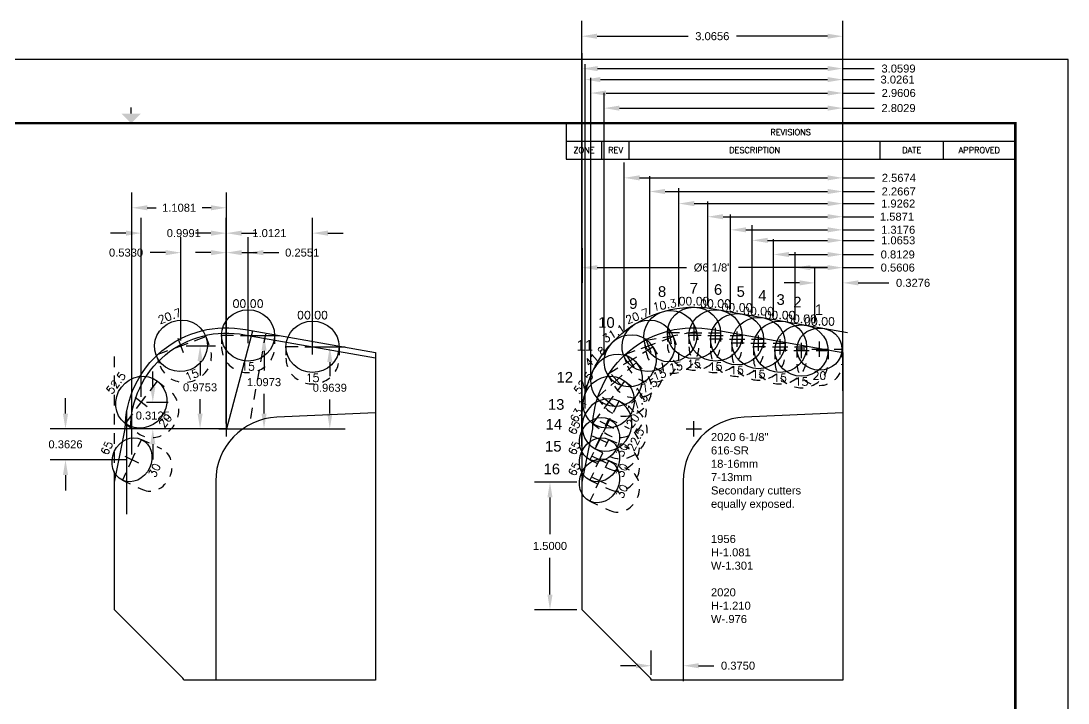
# Model space of a CAD drawing. Header units: inches. Extents: x -19.4 to 2.6, y -13.6 to 3.9.
# Drawn here: x -9.65 to 2.64, y -4.12 to 3.89 of the extents above; entities that cross this region are included whole.
import ezdxf
from ezdxf.enums import TextEntityAlignment as Align

# ---------------------------------------------------------------- set-up
doc = ezdxf.new("R2010")
doc.units = ezdxf.units.IN
doc.header["$MEASUREMENT"] = 0
doc.linetypes.add('CENTER', pattern=[2, 1.25, -0.25, 0.25, -0.25])
doc.linetypes.add('HIDDEN2', pattern=[0.1875, 0.125, -0.0625])
doc.layers.get('Defpoints').update_dxf_attribs({"color": 10})
for name, color, linetype in [('Blade 1', 40, 'Continuous'), ('Blade 3', 210, 'Continuous'), ('Blade 5', 112, 'Continuous'), ('Cline', 5, 'CENTER'), ('Dims', 4, 'Continuous'), ('Text', 3, 'Continuous'), ('Title Block', 7, 'Continuous')]:
    doc.layers.add(name, color=color, linetype=linetype)
doc.styles.add('RomanD', font='romand.shx')
doc.styles.add('RomanS', font='romans')
doc.styles.get("Standard").update_dxf_attribs({"font": 'arial.ttf'})
doc.dimstyles.get("Standard").update_dxf_attribs({"dimtxt": 0.09375, "dimasz": 0.18, "dimexe": 0.18, "dimexo": 0.0625, "dimgap": 0.09, "dimtad": 0, "dimtih": 1, "dimtoh": 1, "dimdec": 4, "dimzin": 0, "dimdsep": 46, "dimtxsty": 'RomanS', "dimcen": 0.09, "dimadec": 3, "dimazin": 0, "dimtfac": 1, "dimtdec": 4, "dimtofl": 0, "dimtmove": 0, "dimatfit": 3, "dimfxl": 1, "dimtolj": 1, "dimtzin": 0, "dimarcsym": 0})

# ---------------------------------------------------------------- blocks, each defined once
blk = doc.blocks.new('COT_Cblock')
at = {"layer": 'Defpoints'}
blk.add_point((21.812, 16.812), dxfattribs=at)
at = {"layer": 'Title Block'}
for p, q in [((16.107, 16.25), (16.107, 15.828)), ((16.107, 16.039), (21.38, 16.039)), ((16.528, 15.828), (16.528, 16.039)), ((16.849, 15.828), (16.849, 16.039)), ((19.794, 15.828), (19.794, 16.039)), ((20.536, 15.828), (20.536, 16.039)), ((16.107, 15.828), (21.38, 15.828))]:
    blk.add_line(p, q, dxfattribs=at)
at = {"layer": 'Title Block', "color": 8}
blk.add_lwpolyline([(0, 0), (22, 0), (22, 17), (0, 17)], close=True, dxfattribs=at)
at = {"layer": 'Title Block', "const_width": 0.015}
blk.add_lwpolyline([(11, 16.438), (11, 16.363)], dxfattribs=at)
at = {"layer": 'Title Block', "const_width": 0.03}
blk.add_lwpolyline([(21.38, 16.25), (0.62, 16.25), (0.62, 0.75), (21.38, 0.75)], close=True, dxfattribs=at)
at = {"layer": 'Title Block'}
blk.add_solid([(10.887, 16.363), (11.113, 16.363), (11, 16.25)], dxfattribs=at)
at = {"layer": 'Text', "width": 0.9, "flags": 8}
for tag, height, style, p in [('DRAWN', 0.11, 'RomanS', (16.95, 1.953)), ('TITL1', 0.125, 'RomanD', (19.587, 1.684)), ('TITL2', 0.094, 'RomanD', (19.587, 1.514)), ('TITL3', 0.094, 'RomanD', (19.587, 1.374))]:
    blk.add_attdef(tag, text='', height=height, dxfattribs=dict(at, style=style)).set_placement(p, align=Align.MIDDLE_CENTER)
at = {"layer": 'Text', "style": 'RomanS', "width": 0.9, "flags": 8}
for tag, p in [('DDATE', (16.575, 1.641)), ('CHECK', (16.575, 1.375)), ('MATRL', (16.575, 1.117)), ('PDATE', (16.575, 0.852)), ('SCALE', (18.146, 0.855)), ('SHEET', (20.255, 0.855))]:
    blk.add_attdef(tag, text='', height=0.094, dxfattribs=at).set_placement(p, align=Align.MIDDLE_LEFT)
for tag, p in [('FSCM#', (18.587, 1.121)), ('DWG#', (20.06, 1.121)), ('REV#', (21.22, 1.121))]:
    blk.add_attdef(tag, text='', height=0.094, dxfattribs=at).set_placement(p, align=Align.TOP_CENTER)
at = {"layer": 'Title Block', "style": 'RomanS'}
for s, height, p in [('REVISIONS', 0.0703, (18.743, 16.145)), ('ZONE', 0.0703, (16.317, 15.934)), ('REV', 0.0703, (16.689, 15.934)), ('DESCRIPTION', 0.07031, (18.321, 15.934)), ('DATE', 0.0703, (20.165, 15.934)), ('APPROVED', 0.0703, (20.958, 15.934))]:
    blk.add_text(s, height=height, dxfattribs=at).set_placement(p, align=Align.MIDDLE_CENTER)
at = {"layer": 'Title Block', "color": 1, "style": 'RomanS', "flags": 8}
for tag, p in [('FNAME', (0.37, 3.75)), ('REVDATE', (0.37, 2.25)), ('USER', (0.37, 0.75))]:
    blk.add_attdef(tag, text='', height=0.047, rotation=90, dxfattribs=at).set_placement(p, align=Align.BOTTOM_LEFT)
blk = doc.blocks.new('Cmark')
at = {"layer": 'Cline'}
for p, q in [((-0.09, 0), (0.09, 0)), ((0, -0.09), (0, 0.09))]:
    blk.add_line(p, q, dxfattribs=at)
blk = doc.blocks.new('1313@20')
for p, q in [((-0.17, 0), (-0.265, 0)), ((0.171, 0), (0.264, 0))]:
    blk.add_line(p, q)
at = {"color": 8, "linetype": 'HIDDEN2', "ltscale": 0.5}
blk.add_line((-0.265, 0), (-0.265, -0.178), dxfattribs=at)
at = {"color": 8, "linetype": 'HIDDEN2', "ltscale": 0.5, "flags": 128}
blk.add_lwpolyline([(0.264, 0), (0.264, -0.178)], dxfattribs=at)
blk.add_ellipse((0, 0), major_axis=(0.264, 0), ratio=0.939693)
at = {"color": 8, "linetype": 'HIDDEN2', "ltscale": 0.5}
blk.add_ellipse((0, -0.178), major_axis=(0.264, 0), ratio=0.939693, start_param=3.141593, end_param=6.283185, dxfattribs=at)
blk.add_blockref('Cmark', (0, 0))
at = {"style": 'RomanS'}
blk.add_text('20', height=0.094, dxfattribs=at).set_placement((0, -0.311), align=Align.MIDDLE_CENTER)
blk.add_attdef('ANG', text='', height=0.094, dxfattribs=at).set_placement((0, 0.251), align=Align.BOTTOM_CENTER)
blk = doc.blocks.new('1613@15')
for p, q in [((-0.17, 0), (-0.312, 0)), ((0.171, 0), (0.312, 0))]:
    blk.add_line(p, q)
at = {"color": 8, "linetype": 'HIDDEN2', "ltscale": 0.5}
blk.add_line((-0.312, 0), (-0.312, -0.135), dxfattribs=at)
at = {"color": 8, "linetype": 'HIDDEN2', "ltscale": 0.5, "flags": 128}
blk.add_lwpolyline([(0.312, 0), (0.312, -0.135)], dxfattribs=at)
blk.add_ellipse((0, 0), major_axis=(-0.312, 0), ratio=0.965926, start_param=-3.141592653589793, end_param=3.141592653589793)
at = {"color": 8, "linetype": 'HIDDEN2', "ltscale": 0.5}
blk.add_ellipse((0, -0.135), major_axis=(-0.312, 0), ratio=0.965926, start_param=0, end_param=3.141593, dxfattribs=at)
blk.add_blockref('Cmark', (0, 0))
at = {"style": 'RomanS'}
blk.add_text('15', height=0.094, dxfattribs=at).set_placement((0, -0.364), align=Align.MIDDLE_CENTER)
blk.add_attdef('ANG', text='', height=0.094, dxfattribs=at).set_placement((0, 0.298), align=Align.BOTTOM_CENTER)
blk = doc.blocks.new('1613@17.5')
for p, q in [((-0.17, 0), (-0.312, 0)), ((0.171, 0), (0.312, 0))]:
    blk.add_line(p, q)
at = {"color": 8, "linetype": 'HIDDEN2', "ltscale": 0.5}
blk.add_line((-0.312, 0), (-0.312, -0.159), dxfattribs=at)
at = {"color": 8, "linetype": 'HIDDEN2', "ltscale": 0.5, "flags": 128}
blk.add_lwpolyline([(0.312, 0), (0.312, -0.159)], dxfattribs=at)
at = {"extrusion": (0, 0, -1)}
blk.add_ellipse((0, 0), major_axis=(-0.312, 0), ratio=0.953717, start_param=-3.141592653589793, end_param=3.141592653589793, dxfattribs=at)
at = {"color": 8, "linetype": 'HIDDEN2', "ltscale": 0.5}
blk.add_ellipse((0, -0.159), major_axis=(0.312, 0), ratio=0.953717, start_param=3.141593, end_param=6.283185, dxfattribs=at)
blk.add_blockref('Cmark', (0, 0))
at = {"style": 'RomanS'}
blk.add_text('17.5', height=0.094, dxfattribs=at).set_placement((0, -0.364), align=Align.MIDDLE_CENTER)
blk.add_attdef('ANG', text='', height=0.094, dxfattribs=at).set_placement((0, 0.298), align=Align.BOTTOM_CENTER)
blk = doc.blocks.new('1613@22.5')
for p, q in [((-0.17, 0), (-0.312, 0)), ((0.171, 0), (0.312, 0))]:
    blk.add_line(p, q)
at = {"color": 8, "linetype": 'HIDDEN2', "ltscale": 0.5}
blk.add_line((-0.312, 0), (-0.312, -0.178), dxfattribs=at)
at = {"color": 8, "linetype": 'HIDDEN2', "ltscale": 0.5, "flags": 128}
blk.add_lwpolyline([(0.312, 0), (0.312, -0.178)], dxfattribs=at)
at = {"extrusion": (0, 0, -1)}
blk.add_ellipse((0, 0), major_axis=(-0.312, 0), ratio=0.92388, start_param=-3.141592653589793, end_param=3.141592653589793, dxfattribs=at)
at = {"color": 8, "linetype": 'HIDDEN2', "ltscale": 0.5}
blk.add_ellipse((0, -0.199), major_axis=(0.312, 0), ratio=0.92388, start_param=3.141593, end_param=6.283185, dxfattribs=at)
blk.add_blockref('Cmark', (0, 0))
at = {"style": 'RomanS'}
blk.add_text('22.5', height=0.094, dxfattribs=at).set_placement((0, -0.377), align=Align.MIDDLE_CENTER)
blk.add_attdef('ANG', text='', height=0.094, dxfattribs=at).set_placement((0, 0.298), align=Align.BOTTOM_CENTER)
blk = doc.blocks.new('1313@30')
for p, q in [((-0.17, 0), (-0.265, 0)), ((0.171, 0), (0.264, 0))]:
    blk.add_line(p, q)
at = {"color": 8, "linetype": 'HIDDEN2', "ltscale": 0.5}
blk.add_line((-0.265, 0), (-0.265, -0.26), dxfattribs=at)
at = {"color": 8, "linetype": 'HIDDEN2', "ltscale": 0.5, "flags": 128}
blk.add_lwpolyline([(0.264, 0), (0.264, -0.26)], dxfattribs=at)
blk.add_ellipse((0, 0), major_axis=(0.264, 0), ratio=0.866025)
at = {"color": 8, "linetype": 'HIDDEN2', "ltscale": 0.5}
blk.add_ellipse((0, -0.26), major_axis=(0.264, 0), ratio=0.866025, start_param=3.141593, end_param=6.283185, dxfattribs=at)
blk.add_blockref('Cmark', (0, 0))
at = {"style": 'RomanS'}
blk.add_text('30', height=0.094, dxfattribs=at).set_placement((0, -0.292), align=Align.MIDDLE_CENTER)
blk.add_attdef('ANG', text='', height=0.094, dxfattribs=at).set_placement((0, 0.251), align=Align.BOTTOM_CENTER)
blk = doc.blocks.new('1613@20')
for p, q in [((-0.17, 0), (-0.312, 0)), ((0.171, 0), (0.312, 0))]:
    blk.add_line(p, q)
at = {"color": 8, "linetype": 'HIDDEN2', "ltscale": 0.5}
blk.add_line((-0.312, 0), (-0.312, -0.178), dxfattribs=at)
at = {"color": 8, "linetype": 'HIDDEN2', "ltscale": 0.5, "flags": 128}
blk.add_lwpolyline([(0.312, 0), (0.312, -0.178)], dxfattribs=at)
blk.add_ellipse((0, 0), major_axis=(-0.312, 0), ratio=0.939693, start_param=-3.141592653589793, end_param=3.141592653589793)
at = {"color": 8, "linetype": 'HIDDEN2', "ltscale": 0.5}
blk.add_ellipse((0, -0.178), major_axis=(-0.312, 0), ratio=0.939693, start_param=0, end_param=3.141593, dxfattribs=at)
blk.add_blockref('Cmark', (0, 0))
at = {"style": 'RomanS'}
blk.add_text('20', height=0.094, dxfattribs=at).set_placement((0, -0.356), align=Align.MIDDLE_CENTER)
blk.add_attdef('ANG', text='', height=0.094, dxfattribs=at).set_placement((0, 0.298), align=Align.BOTTOM_CENTER)
blk = doc.blocks.new('*D58')
at = {"layer": 'Defpoints', "color": 0, "transparency": 16777216}
for p in [(-6.227, 1.401), (-6.227, 0.067), (-7.239, -0.897)]:
    blk.add_point(p, dxfattribs=at)
at = {"layer": 'Dims', "color": 0, "lineweight": -2, "transparency": 16777216}
for p, q in [((-7.239, -0.835), (-7.239, 1.581)), ((-6.227, 0.129), (-6.227, 1.581)), ((-7.419, 1.401), (-7.599, 1.401)), ((-6.047, 1.401), (-5.867, 1.401))]:
    blk.add_line(p, q, dxfattribs=at)
at = {"layer": 'Dims', "color": 0, "transparency": 16777216}
for points in [[(-7.419, 1.431), (-7.419, 1.371), (-7.239, 1.401)], [(-6.047, 1.431), (-6.047, 1.371), (-6.227, 1.401)]]:
    blk.add_solid(points, dxfattribs=at)
at = {"layer": 'Dims', "color": 0, "transparency": 16777216, "insert": (-6.733, 1.401), "char_height": 0.0938, "attachment_point": 5}
blk.add_mtext('\\A1;1.0121', dxfattribs=at)
blk = doc.blocks.new('*D59')
at = {"layer": 'Defpoints', "color": 0, "transparency": 16777216}
for p in [(-6.227, 0.067), (-6.024, 0.067), (-7.239, -0.897)]:
    blk.add_point(p, dxfattribs=at)
at = {"layer": 'Dims', "color": 0, "lineweight": -2, "transparency": 16777216}
for p, q in [((-6.164, 0.067), (-5.844, 0.067)), ((-6.024, -0.113), (-6.024, -0.277)), ((-6.024, -0.717), (-6.024, -0.553)), ((-7.176, -0.897), (-5.844, -0.897))]:
    blk.add_line(p, q, dxfattribs=at)
at = {"layer": 'Dims', "color": 0, "transparency": 16777216}
for points in [[(-6.054, -0.113), (-5.994, -0.113), (-6.024, 0.067)], [(-6.054, -0.717), (-5.994, -0.717), (-6.024, -0.897)]]:
    blk.add_solid(points, dxfattribs=at)
at = {"layer": 'Dims', "color": 0, "transparency": 16777216, "insert": (-6.024, -0.415), "char_height": 0.0938, "attachment_point": 5}
blk.add_mtext('\\A1;0.9639', dxfattribs=at)
blk = doc.blocks.new('*D60')
at = {"layer": 'Defpoints', "color": 0, "transparency": 16777216}
for p in [(-6.984, 1.172), (-6.984, 0.2), (-7.239, -0.897)]:
    blk.add_point(p, dxfattribs=at)
at = {"layer": 'Dims', "color": 0, "lineweight": -2, "transparency": 16777216}
for p, q in [((-7.239, -0.835), (-7.239, 1.352)), ((-6.984, 0.263), (-6.984, 1.352)), ((-7.419, 1.172), (-7.599, 1.172)), ((-6.804, 1.172), (-6.624, 1.172))]:
    blk.add_line(p, q, dxfattribs=at)
at = {"layer": 'Dims', "color": 0, "transparency": 16777216}
for points in [[(-7.419, 1.202), (-7.419, 1.142), (-7.239, 1.172)], [(-6.804, 1.202), (-6.804, 1.142), (-6.984, 1.172)]]:
    blk.add_solid(points, dxfattribs=at)
at = {"layer": 'Dims', "color": 0, "transparency": 16777216, "insert": (-6.348, 1.172), "char_height": 0.0938, "attachment_point": 5}
blk.add_mtext('\\A1;0.2551', dxfattribs=at)
blk = doc.blocks.new('*D16')
at = {"layer": 'Defpoints', "color": 0, "transparency": 16777216}
for p in [(-6.984, 0.2), (-6.796, 0.2), (-7.239, -0.897)]:
    blk.add_point(p, dxfattribs=at)
at = {"layer": 'Dims', "color": 0, "lineweight": -2, "transparency": 16777216}
for p, q in [((-6.921, 0.2), (-6.616, 0.2)), ((-6.796, 0.02), (-6.796, -0.211)), ((-6.796, -0.717), (-6.796, -0.486)), ((-7.176, -0.897), (-6.616, -0.897))]:
    blk.add_line(p, q, dxfattribs=at)
at = {"layer": 'Dims', "color": 0, "transparency": 16777216}
for points in [[(-6.826, 0.02), (-6.766, 0.02), (-6.796, 0.2)], [(-6.826, -0.717), (-6.766, -0.717), (-6.796, -0.897)]]:
    blk.add_solid(points, dxfattribs=at)
at = {"layer": 'Dims', "color": 0, "transparency": 16777216, "insert": (-6.796, -0.349), "char_height": 0.0938, "attachment_point": 5}
blk.add_mtext('\\A1;1.0973', dxfattribs=at)
blk = doc.blocks.new('*D61')
at = {"layer": 'Defpoints', "color": 0, "transparency": 16777216}
for p in [(-7.771, 1.172), (-7.771, 0.078), (-7.238, -0.897)]:
    blk.add_point(p, dxfattribs=at)
at = {"layer": 'Dims', "color": 0, "lineweight": -2, "transparency": 16777216}
for p, q in [((-7.771, 0.141), (-7.771, 1.352)), ((-7.238, -0.835), (-7.238, 1.352)), ((-7.951, 1.172), (-8.131, 1.172)), ((-7.058, 1.172), (-6.878, 1.172))]:
    blk.add_line(p, q, dxfattribs=at)
at = {"layer": 'Dims', "color": 0, "transparency": 16777216}
for points in [[(-7.951, 1.202), (-7.951, 1.142), (-7.771, 1.172)], [(-7.058, 1.202), (-7.058, 1.142), (-7.238, 1.172)]]:
    blk.add_solid(points, dxfattribs=at)
at = {"layer": 'Dims', "color": 0, "transparency": 16777216, "insert": (-8.416, 1.172), "char_height": 0.0938, "attachment_point": 5}
blk.add_mtext('\\A1;0.5330', dxfattribs=at)
blk = doc.blocks.new('*D62')
at = {"layer": 'Defpoints', "color": 0, "transparency": 16777216}
for p in [(-7.771, 0.078), (-7.547, 0.078), (-7.238, -0.897)]:
    blk.add_point(p, dxfattribs=at)
at = {"layer": 'Dims', "color": 0, "lineweight": -2, "transparency": 16777216}
for p, q in [((-7.709, 0.078), (-7.367, 0.078)), ((-7.547, -0.102), (-7.547, -0.272)), ((-7.547, -0.717), (-7.547, -0.548)), ((-7.301, -0.897), (-7.727, -0.897))]:
    blk.add_line(p, q, dxfattribs=at)
at = {"layer": 'Dims', "color": 0, "transparency": 16777216}
for points in [[(-7.577, -0.102), (-7.517, -0.102), (-7.547, 0.078)], [(-7.577, -0.717), (-7.517, -0.717), (-7.547, -0.897)]]:
    blk.add_solid(points, dxfattribs=at)
at = {"layer": 'Dims', "color": 0, "transparency": 16777216, "insert": (-7.547, -0.41), "char_height": 0.0938, "attachment_point": 5}
blk.add_mtext('\\A1;0.9753', dxfattribs=at)
blk = doc.blocks.new('*D17')
at = {"layer": 'Defpoints', "color": 0, "transparency": 16777216}
for p in [(-8.238, 1.401), (-8.238, -0.585), (-7.239, -0.897)]:
    blk.add_point(p, dxfattribs=at)
at = {"layer": 'Dims', "color": 0, "lineweight": -2, "transparency": 16777216}
for p, q in [((-8.238, -0.522), (-8.238, 1.581)), ((-7.239, -0.835), (-7.239, 1.581)), ((-8.418, 1.401), (-8.598, 1.401)), ((-7.059, 1.401), (-6.879, 1.401))]:
    blk.add_line(p, q, dxfattribs=at)
at = {"layer": 'Dims', "color": 0, "transparency": 16777216}
for points in [[(-8.418, 1.431), (-8.418, 1.371), (-8.238, 1.401)], [(-7.059, 1.431), (-7.059, 1.371), (-7.239, 1.401)]]:
    blk.add_solid(points, dxfattribs=at)
at = {"layer": 'Dims', "color": 0, "transparency": 16777216, "insert": (-7.738, 1.401), "char_height": 0.0938, "attachment_point": 5}
blk.add_mtext('\\A1;0.9991', dxfattribs=at)
blk = doc.blocks.new('*D63')
at = {"layer": 'Defpoints', "color": 0, "transparency": 16777216}
for p in [(-8.238, -0.585), (-8.102, -0.585), (-7.238, -0.897)]:
    blk.add_point(p, dxfattribs=at)
at = {"layer": 'Dims', "color": 0, "lineweight": -2, "transparency": 16777216}
for p, q in [((-8.102, -0.405), (-8.102, -0.225)), ((-8.175, -0.585), (-7.922, -0.585)), ((-7.301, -0.897), (-8.282, -0.897)), ((-8.102, -1.077), (-8.102, -1.257))]:
    blk.add_line(p, q, dxfattribs=at)
at = {"layer": 'Dims', "color": 0, "transparency": 16777216}
for points in [[(-8.132, -0.405), (-8.072, -0.405), (-8.102, -0.585)], [(-8.132, -1.077), (-8.072, -1.077), (-8.102, -0.897)]]:
    blk.add_solid(points, dxfattribs=at)
at = {"layer": 'Dims', "color": 0, "transparency": 16777216, "insert": (-8.102, -0.741), "char_height": 0.0938, "attachment_point": 5}
blk.add_mtext('\\A1;0.3125', dxfattribs=at)
blk = doc.blocks.new('*D19')
at = {"layer": 'Defpoints', "color": 0, "transparency": 16777216}
for p in [(-7.238, -0.897), (-9.127, -1.26), (-8.347, -1.26)]:
    blk.add_point(p, dxfattribs=at)
at = {"layer": 'Dims', "color": 0, "lineweight": -2, "transparency": 16777216}
for p, q in [((-9.127, -0.717), (-9.127, -0.537)), ((-7.301, -0.897), (-9.307, -0.897)), ((-8.409, -1.26), (-9.307, -1.26)), ((-9.127, -1.44), (-9.127, -1.62))]:
    blk.add_line(p, q, dxfattribs=at)
at = {"layer": 'Dims', "color": 0, "transparency": 16777216}
for points in [[(-9.157, -0.717), (-9.097, -0.717), (-9.127, -0.897)], [(-9.157, -1.44), (-9.097, -1.44), (-9.127, -1.26)]]:
    blk.add_solid(points, dxfattribs=at)
at = {"layer": 'Dims', "color": 0, "transparency": 16777216, "insert": (-9.127, -1.079), "char_height": 0.0938, "attachment_point": 5}
blk.add_mtext('\\A1;0.3626', dxfattribs=at)
blk = doc.blocks.new('*D74')
at = {"layer": 'Defpoints', "color": 0, "transparency": 16777216}
for p in [(-8.347, 1.699), (-7.238, -0.897), (-8.347, -1.26)]:
    blk.add_point(p, dxfattribs=at)
at = {"layer": 'Dims', "color": 0, "lineweight": -2, "transparency": 16777216}
for p, q in [((-8.347, -1.197), (-8.347, 1.879)), ((-7.238, -0.835), (-7.238, 1.879)), ((-8.167, 1.699), (-8.064, 1.699)), ((-7.418, 1.699), (-7.521, 1.699))]:
    blk.add_line(p, q, dxfattribs=at)
at = {"layer": 'Dims', "color": 0, "transparency": 16777216}
for points in [[(-8.167, 1.729), (-8.167, 1.669), (-8.347, 1.699)], [(-7.418, 1.729), (-7.418, 1.669), (-7.238, 1.699)]]:
    blk.add_solid(points, dxfattribs=at)
at = {"layer": 'Dims', "color": 0, "transparency": 16777216, "insert": (-7.793, 1.699), "char_height": 0.0938, "attachment_point": 5}
blk.add_mtext('\\A1;1.1081', dxfattribs=at)
blk = doc.blocks.new('*D75')
at = {"layer": 'Defpoints', "color": 0, "lineweight": -2, "transparency": 16777216}
for p, q in [((-0.328, 0.345), (-0.328, 0.997)), ((0, -0.314), (0, 0.997)), ((-0.508, 0.817), (-0.688, 0.817)), ((0.18, 0.817), (0.539, 0.817))]:
    blk.add_line(p, q, dxfattribs=at)
at = {"layer": 'Defpoints', "color": 0, "transparency": 16777216}
for p in [(-0.328, 0.817), (-0.328, 0.283), (0, -0.377)]:
    blk.add_point(p, dxfattribs=at)
for points in [[(-0.508, 0.847), (-0.508, 0.787), (-0.328, 0.817)], [(0.18, 0.847), (0.18, 0.787), (0, 0.817)]]:
    blk.add_solid(points, dxfattribs=at)
at = {"layer": 'Defpoints', "color": 0, "transparency": 16777216, "insert": (0.824, 0.817), "char_height": 0.0938, "attachment_point": 5}
blk.add_mtext('\\A1;0.3276', dxfattribs=at)
blk = doc.blocks.new('*D76')
at = {"layer": 'Defpoints', "color": 0, "lineweight": -2, "transparency": 16777216}
for p, q in [((-0.561, 0.378), (-0.561, 1.176)), ((0, -0.314), (0, 1.176)), ((-0.381, 0.996), (-0.18, 0.996)), ((0, 0.996), (0.359, 0.996))]:
    blk.add_line(p, q, dxfattribs=at)
at = {"layer": 'Defpoints', "color": 0, "transparency": 16777216}
for p in [(-0.561, 0.996), (-0.561, 0.315), (0, -0.377)]:
    blk.add_point(p, dxfattribs=at)
for points in [[(-0.381, 1.026), (-0.381, 0.966), (-0.561, 0.996)], [(-0.18, 1.026), (-0.18, 0.966), (0, 0.996)]]:
    blk.add_solid(points, dxfattribs=at)
at = {"layer": 'Defpoints', "color": 0, "transparency": 16777216, "insert": (0.644, 0.996), "char_height": 0.0938, "attachment_point": 5}
blk.add_mtext('\\A1;0.5606', dxfattribs=at)
blk = doc.blocks.new('*D77')
at = {"layer": 'Defpoints', "color": 0, "lineweight": -2, "transparency": 16777216}
for p, q in [((-0.813, 0.422), (-0.813, 1.33)), ((0, -0.314), (0, 1.33)), ((-0.633, 1.15), (-0.18, 1.15)), ((0, 1.15), (0.359, 1.15))]:
    blk.add_line(p, q, dxfattribs=at)
at = {"layer": 'Defpoints', "color": 0, "transparency": 16777216}
for p in [(-0.813, 1.15), (-0.813, 0.36), (0, -0.377)]:
    blk.add_point(p, dxfattribs=at)
for points in [[(-0.633, 1.18), (-0.633, 1.12), (-0.813, 1.15)], [(-0.18, 1.18), (-0.18, 1.12), (0, 1.15)]]:
    blk.add_solid(points, dxfattribs=at)
at = {"layer": 'Defpoints', "color": 0, "transparency": 16777216, "insert": (0.644, 1.15), "char_height": 0.0938, "attachment_point": 5}
blk.add_mtext('\\A1;0.8129', dxfattribs=at)
blk = doc.blocks.new('*D78')
at = {"layer": 'Defpoints', "color": 0, "lineweight": -2, "transparency": 16777216}
for p, q in [((-1.065, 0.467), (-1.065, 1.496)), ((0, -0.314), (0, 1.496)), ((-0.885, 1.316), (-0.18, 1.316)), ((0, 1.316), (0.368, 1.316))]:
    blk.add_line(p, q, dxfattribs=at)
at = {"layer": 'Defpoints', "color": 0, "transparency": 16777216}
for p in [(-1.065, 1.316), (-1.065, 0.404), (0, -0.377)]:
    blk.add_point(p, dxfattribs=at)
for points in [[(-0.885, 1.346), (-0.885, 1.286), (-1.065, 1.316)], [(-0.18, 1.346), (-0.18, 1.286), (0, 1.316)]]:
    blk.add_solid(points, dxfattribs=at)
at = {"layer": 'Defpoints', "color": 0, "transparency": 16777216, "insert": (0.649, 1.316), "char_height": 0.0938, "attachment_point": 5}
blk.add_mtext('\\A1;1.0653', dxfattribs=at)
blk = doc.blocks.new('*D79')
at = {"layer": 'Defpoints', "color": 0, "lineweight": -2, "transparency": 16777216}
for p, q in [((-1.318, 0.511), (-1.318, 1.62)), ((0, -0.314), (0, 1.62)), ((-1.138, 1.44), (-0.18, 1.44)), ((0, 1.44), (0.368, 1.44))]:
    blk.add_line(p, q, dxfattribs=at)
at = {"layer": 'Defpoints', "color": 0, "transparency": 16777216}
for p in [(-1.318, 1.44), (-1.318, 0.449), (0, -0.377)]:
    blk.add_point(p, dxfattribs=at)
for points in [[(-1.138, 1.47), (-1.138, 1.41), (-1.318, 1.44)], [(-0.18, 1.47), (-0.18, 1.41), (0, 1.44)]]:
    blk.add_solid(points, dxfattribs=at)
at = {"layer": 'Defpoints', "color": 0, "transparency": 16777216, "insert": (0.649, 1.44), "char_height": 0.0938, "attachment_point": 5}
blk.add_mtext('\\A1;1.3176', dxfattribs=at)
blk = doc.blocks.new('*D80')
at = {"layer": 'Defpoints', "color": 0, "lineweight": -2, "transparency": 16777216}
for p, q in [((-1.587, 0.551), (-1.587, 1.774)), ((0, -0.314), (0, 1.774)), ((-1.407, 1.594), (-0.18, 1.594)), ((0, 1.594), (0.364, 1.594))]:
    blk.add_line(p, q, dxfattribs=at)
at = {"layer": 'Defpoints', "color": 0, "transparency": 16777216}
for p in [(-1.587, 1.594), (-1.587, 0.488), (0, -0.377)]:
    blk.add_point(p, dxfattribs=at)
for points in [[(-1.407, 1.624), (-1.407, 1.564), (-1.587, 1.594)], [(-0.18, 1.624), (-0.18, 1.564), (0, 1.594)]]:
    blk.add_solid(points, dxfattribs=at)
at = {"layer": 'Defpoints', "color": 0, "transparency": 16777216, "insert": (0.635, 1.594), "char_height": 0.0938, "attachment_point": 5}
blk.add_mtext('\\A1;1.5871', dxfattribs=at)
blk = doc.blocks.new('*D81')
at = {"layer": 'Defpoints', "color": 0, "lineweight": -2, "transparency": 16777216}
for p, q in [((-1.926, 0.54), (-1.926, 1.928)), ((0, -0.314), (0, 1.928)), ((-1.746, 1.748), (-0.18, 1.748)), ((0, 1.748), (0.369, 1.748))]:
    blk.add_line(p, q, dxfattribs=at)
at = {"layer": 'Defpoints', "color": 0, "transparency": 16777216}
for p in [(-1.926, 1.748), (-1.926, 0.478), (0, -0.377)]:
    blk.add_point(p, dxfattribs=at)
for points in [[(-1.746, 1.778), (-1.746, 1.718), (-1.926, 1.748)], [(-0.18, 1.778), (-0.18, 1.718), (0, 1.748)]]:
    blk.add_solid(points, dxfattribs=at)
at = {"layer": 'Defpoints', "color": 0, "transparency": 16777216, "insert": (0.649, 1.748), "char_height": 0.0938, "attachment_point": 5}
blk.add_mtext('\\A1;1.9262', dxfattribs=at)
blk = doc.blocks.new('*D82')
at = {"layer": 'Defpoints', "color": 0, "lineweight": -2, "transparency": 16777216}
for p, q in [((-2.267, 0.444), (-2.267, 2.07)), ((0, -0.314), (0, 2.07)), ((-2.087, 1.89), (-0.18, 1.89)), ((0, 1.89), (0.37, 1.89))]:
    blk.add_line(p, q, dxfattribs=at)
at = {"layer": 'Defpoints', "color": 0, "transparency": 16777216}
for p in [(-2.267, 1.89), (-2.267, 0.381), (0, -0.377)]:
    blk.add_point(p, dxfattribs=at)
for points in [[(-2.087, 1.92), (-2.087, 1.86), (-2.267, 1.89)], [(-0.18, 1.92), (-0.18, 1.86), (0, 1.89)]]:
    blk.add_solid(points, dxfattribs=at)
at = {"layer": 'Defpoints', "color": 0, "transparency": 16777216, "insert": (0.655, 1.89), "char_height": 0.0938, "attachment_point": 5}
blk.add_mtext('\\A1;2.2667', dxfattribs=at)
blk = doc.blocks.new('*D83')
at = {"layer": 'Defpoints', "color": 0, "lineweight": -2, "transparency": 16777216}
for p, q in [((-2.567, 0.257), (-2.567, 2.23)), ((0, -0.314), (0, 2.23)), ((-2.387, 2.05), (-0.18, 2.05)), ((0, 2.05), (0.372, 2.05))]:
    blk.add_line(p, q, dxfattribs=at)
at = {"layer": 'Defpoints', "color": 0, "transparency": 16777216}
for p in [(-2.567, 2.05), (-2.567, 0.194), (0, -0.377)]:
    blk.add_point(p, dxfattribs=at)
for points in [[(-2.387, 2.08), (-2.387, 2.02), (-2.567, 2.05)], [(-0.18, 2.08), (-0.18, 2.02), (0, 2.05)]]:
    blk.add_solid(points, dxfattribs=at)
at = {"layer": 'Defpoints', "color": 0, "transparency": 16777216, "insert": (0.657, 2.05), "char_height": 0.0938, "attachment_point": 5}
blk.add_mtext('\\A1;2.5674', dxfattribs=at)
blk = doc.blocks.new('*D84')
at = {"layer": 'Defpoints', "color": 0, "lineweight": -2, "transparency": 16777216}
for p, q in [((-2.803, -0.003), (-2.803, 3.049)), ((0, -0.314), (0, 3.049)), ((-2.623, 2.869), (-0.18, 2.869)), ((0, 2.869), (0.368, 2.869))]:
    blk.add_line(p, q, dxfattribs=at)
at = {"layer": 'Defpoints', "color": 0, "transparency": 16777216}
for p in [(-2.803, 2.869), (-2.803, -0.066), (0, -0.377)]:
    blk.add_point(p, dxfattribs=at)
for points in [[(-2.623, 2.899), (-2.623, 2.839), (-2.803, 2.869)], [(-0.18, 2.899), (-0.18, 2.839), (0, 2.869)]]:
    blk.add_solid(points, dxfattribs=at)
at = {"layer": 'Defpoints', "color": 0, "transparency": 16777216, "insert": (0.653, 2.869), "char_height": 0.0938, "attachment_point": 5}
blk.add_mtext('\\A1;2.8029', dxfattribs=at)
blk = doc.blocks.new('*D85')
at = {"layer": 'Defpoints', "color": 0, "lineweight": -2, "transparency": 16777216}
for p, q in [((-2.961, -0.318), (-2.961, 3.226)), ((0, -0.314), (0, 3.226)), ((-2.781, 3.046), (-0.18, 3.046)), ((0, 3.046), (0.37, 3.046))]:
    blk.add_line(p, q, dxfattribs=at)
at = {"layer": 'Defpoints', "color": 0, "transparency": 16777216}
for p in [(-2.961, 3.046), (-2.961, -0.381), (0, -0.377)]:
    blk.add_point(p, dxfattribs=at)
for points in [[(-2.781, 3.076), (-2.781, 3.016), (-2.961, 3.046)], [(-0.18, 3.076), (-0.18, 3.016), (0, 3.046)]]:
    blk.add_solid(points, dxfattribs=at)
at = {"layer": 'Defpoints', "color": 0, "transparency": 16777216, "insert": (0.655, 3.046), "char_height": 0.0938, "attachment_point": 5}
blk.add_mtext('\\A1;2.9606', dxfattribs=at)
blk = doc.blocks.new('*D86')
at = {"layer": 'Defpoints', "color": 0, "lineweight": -2, "transparency": 16777216}
for p, q in [((-3.026, -0.658), (-3.026, 3.384)), ((0, -0.314), (0, 3.384)), ((-2.846, 3.204), (-0.18, 3.204)), ((0, 3.204), (0.366, 3.204))]:
    blk.add_line(p, q, dxfattribs=at)
at = {"layer": 'Defpoints', "color": 0, "transparency": 16777216}
for p in [(-3.026, 3.204), (0, -0.377), (-3.026, -0.721)]:
    blk.add_point(p, dxfattribs=at)
for points in [[(-2.846, 3.234), (-2.846, 3.174), (-3.026, 3.204)], [(-0.18, 3.234), (-0.18, 3.174), (0, 3.204)]]:
    blk.add_solid(points, dxfattribs=at)
at = {"layer": 'Defpoints', "color": 0, "transparency": 16777216, "insert": (0.642, 3.204), "char_height": 0.0938, "attachment_point": 5}
blk.add_mtext('\\A1;3.0261', dxfattribs=at)
blk = doc.blocks.new('*D87')
at = {"layer": 'Defpoints', "color": 0, "lineweight": -2, "transparency": 16777216}
for p, q in [((-3.06, -0.849), (-3.06, 3.513)), ((0, -0.314), (0, 3.513)), ((-2.88, 3.333), (-0.18, 3.333)), ((0, 3.333), (0.368, 3.333))]:
    blk.add_line(p, q, dxfattribs=at)
at = {"layer": 'Defpoints', "color": 0, "transparency": 16777216}
for p in [(-3.06, 3.333), (0, -0.377), (-3.06, -0.912)]:
    blk.add_point(p, dxfattribs=at)
for points in [[(-2.88, 3.363), (-2.88, 3.303), (-3.06, 3.333)], [(-0.18, 3.363), (-0.18, 3.303), (0, 3.333)]]:
    blk.add_solid(points, dxfattribs=at)
at = {"layer": 'Defpoints', "color": 0, "transparency": 16777216, "insert": (0.653, 3.333), "char_height": 0.0938, "attachment_point": 5}
blk.add_mtext('\\A1;3.0599', dxfattribs=at)
blk = doc.blocks.new('*D88')
at = {"layer": 'Defpoints', "color": 0, "lineweight": -2, "transparency": 16777216}
for p, q in [((-3.066, -1.101), (-3.066, 3.893)), ((0, -0.314), (0, 3.893)), ((-2.886, 3.713), (-1.817, 3.713)), ((-0.18, 3.713), (-1.248, 3.713))]:
    blk.add_line(p, q, dxfattribs=at)
at = {"layer": 'Defpoints', "color": 0, "transparency": 16777216}
for p in [(-3.066, 3.713), (0, -0.377), (-3.066, -1.163)]:
    blk.add_point(p, dxfattribs=at)
for points in [[(-2.886, 3.743), (-2.886, 3.683), (-3.066, 3.713)], [(-0.18, 3.743), (-0.18, 3.683), (0, 3.713)]]:
    blk.add_solid(points, dxfattribs=at)
at = {"layer": 'Defpoints', "color": 0, "transparency": 16777216, "insert": (-1.533, 3.713), "char_height": 0.0938, "attachment_point": 5}
blk.add_mtext('\\A1;3.0656', dxfattribs=at)
blk = doc.blocks.new('*D96')
at = {"layer": 'Defpoints', "color": 0, "lineweight": -2, "transparency": 16777216}
for p, q in [((-3.063, 1.224), (-3.063, 0.816)), ((0, -0.452), (0, 1.176)), ((-2.883, 0.996), (-1.835, 0.996)), ((-0.18, 0.996), (-1.227, 0.996))]:
    blk.add_line(p, q, dxfattribs=at)
at = {"layer": 'Defpoints', "color": 0, "transparency": 16777216}
for p in [(-3.063, 1.287), (0, 0.996), (0, -0.515)]:
    blk.add_point(p, dxfattribs=at)
for points in [[(-2.883, 1.026), (-2.883, 0.966), (-3.063, 0.996)], [(-0.18, 1.026), (-0.18, 0.966), (0, 0.996)]]:
    blk.add_solid(points, dxfattribs=at)
at = {"layer": 'Defpoints', "color": 0, "transparency": 16777216, "insert": (-1.531, 0.996), "char_height": 0.09375, "attachment_point": 5}
blk.add_mtext('\\A1;Ø6 1/8"', dxfattribs=at)
blk = doc.blocks.new('*D97')
at = {"layer": 'Defpoints', "color": 0, "lineweight": -2, "transparency": 16777216}
for p, q in [((-3.125, -1.522), (-3.619, -1.522)), ((-3.439, -1.702), (-3.439, -2.134)), ((-3.439, -2.842), (-3.439, -2.41)), ((-3.125, -3.022), (-3.619, -3.022))]:
    blk.add_line(p, q, dxfattribs=at)
at = {"layer": 'Defpoints', "color": 0, "transparency": 16777216}
for p in [(-3.439, -1.522), (-3.063, -1.522), (-3.063, -3.022)]:
    blk.add_point(p, dxfattribs=at)
for points in [[(-3.469, -1.702), (-3.409, -1.702), (-3.439, -1.522)], [(-3.469, -2.842), (-3.409, -2.842), (-3.439, -3.022)]]:
    blk.add_solid(points, dxfattribs=at)
at = {"layer": 'Defpoints', "color": 0, "transparency": 16777216, "insert": (-3.439, -2.272), "char_height": 0.0938, "attachment_point": 5}
blk.add_mtext('\\A1;1.5000', dxfattribs=at)
blk = doc.blocks.new('*D98')
at = {"layer": 'Defpoints', "color": 0, "lineweight": -2, "transparency": 16777216}
for p, q in [((-2.25, -3.785), (-2.25, -3.498)), ((-2.43, -3.678), (-2.61, -3.678)), ((-1.695, -3.678), (-1.515, -3.678)), ((-1.875, -3.732), (-1.875, -3.858))]:
    blk.add_line(p, q, dxfattribs=at)
at = {"layer": 'Defpoints', "color": 0, "transparency": 16777216}
for p in [(-1.875, -3.67), (-1.875, -3.678), (-2.25, -3.848)]:
    blk.add_point(p, dxfattribs=at)
for points in [[(-2.43, -3.648), (-2.43, -3.708), (-2.25, -3.678)], [(-1.695, -3.648), (-1.695, -3.708), (-1.875, -3.678)]]:
    blk.add_solid(points, dxfattribs=at)
at = {"layer": 'Defpoints', "color": 0, "transparency": 16777216, "insert": (-1.231, -3.678), "char_height": 0.0938, "attachment_point": 5}
blk.add_mtext('\\A1;0.3750', dxfattribs=at)

msp = doc.modelspace()

# ---------------------------------------------------------------- linework, layer by layer
at = {"linetype": 'HIDDEN2'}
msp.add_line((-6.95275, -0.77368), (-6.77375, 0.21602), dxfattribs=at)
at = {"flags": 128}
for points in [[(-7.74777, -3.8256), (-8.55112, -3.02225), (-8.55112, -1.52225), (-8.42612, -0.89725, -0.4715067), (-7.0123, 0.26858), (-5.48862, 0), (-5.48862, -3.84769), (-7.73862, -3.84769, 0.19891237)], [(-2.25915, -3.8256), (-3.0625, -3.02225), (-3.0625, -1.52225), (-2.9375, -0.89725, -0.4715067), (-1.52368, 0.26858), (0, 0), (0, -3.84769), (-2.25, -3.84769, 0.19891237)]]:
    msp.add_lwpolyline(points, format="xyb", close=True, dxfattribs=at)
for points in [[(-5.48862, -0.70975), (-6.64633, -0.7603, 0.40149067), (-7.36362, -1.50958), (-7.36362, -3.84769)], [(0, -0.70975), (-1.15771, -0.7603, 0.40149067), (-1.875, -1.50958), (-1.875, -3.84769)]]:
    msp.add_lwpolyline(points, format="xyb")
at = {"layer": 'Cline', "color": 1}
for p, q in [((-6.93127, 0.24979), (-7.23862, -0.89725)), ((-7.23862, -0.89725), (-8.42612, -0.89725))]:
    msp.add_line(p, q, dxfattribs=at)
at = {"layer": 'Cline', "color": 1, "linetype": 'HIDDEN2'}
msp.add_line((-8.55112, -1.52225), (-8.55112, 0.03397), dxfattribs=at)
at = {"layer": 'Cline', "color": 1, "linetype": 'Continuous'}
msp.add_lwpolyline([(-8.36362, -0.89725, -0.47164951), (-7.02369, 0.20712), (-5.48862, -0.06346)], format="xyb", dxfattribs=at)
msp.add_lwpolyline([(-8.40866, -1.89704), (-8.40866, -0.6944)], dxfattribs=at)
at = {"layer": 'Text'}
msp.add_line((-3.0625, -2.14542), (-3.0625, 1.28696), dxfattribs=at)
msp.add_lwpolyline([(-3.0625, -1.52225), (-3.0625, -0.78091, -0.46629009), (-1.52216, 0.51166), (0.05245, 0.23411)], format="xyb", dxfattribs=at)

# ---------------------------------------------------------------- block references
at = {"color": 1}
msp.add_blockref('COT_Cblock', (-19.35648, -13.55835), dxfattribs=at)
at = {"layer": 'Blade 1'}
for name, p in [('1613@15', (-1.74807, 0.22973)), ('1613@15', (-0.99027, 0.11109)), ('1313@20', (-0.27497, 0.03899))]:
    msp.add_blockref(name, p, dxfattribs=at).add_auto_attribs({'ANG': '00.00'})
for name, p, rotation, values in [('1613@17.5', (-2.49739, -0.09652), 31.1, {'ANG': '31.1'}), ('1613@22.5', (-2.76876, -0.85165), 63.10000000000001, {'ANG': '63.1'}), ('1313@30', (-2.85799, -1.50662), 64.99999999999996, {'ANG': '65'})]:
    msp.add_blockref(name, p, dxfattribs=dict(at, rotation=rotation)).add_auto_attribs(values)
at = {"layer": 'Blade 3'}
for p in [(-6.98356, 0.20005), (-1.49494, 0.20005), (-6.22656, 0.06661), (-0.73794, 0.06661)]:
    msp.add_blockref('1613@15', p, dxfattribs=at).add_auto_attribs({'ANG': '00.00'})
for name, p, rotation, values in [('1613@15', (-7.77149, 0.07803), 20.70000000000001, {'ANG': '20.7'}), ('1613@15', (-2.28287, 0.07803), 20.70000000000001, {'ANG': '20.7'}), ('1613@20', (-8.23771, -0.5848), 52.5, {'ANG': '52.5'}), ('1613@20', (-2.74909, -0.5848), 52.5, {'ANG': '52.5'}), ('1313@30', (-8.34661, -1.25992), 64.99999999999996, {'ANG': '65'}), ('1313@30', (-2.85799, -1.25992), 64.99999999999996, {'ANG': '65'})]:
    msp.add_blockref(name, p, dxfattribs=dict(at, rotation=rotation)).add_auto_attribs(values)
at = {"layer": 'Blade 5'}
for name, p, rotation, values in [('1613@15', (-2.0268, 0.19055), 10.3, {'ANG': '10.3'}), ('1613@17.5', (-2.65714, -0.32666), 41.79999999999999, {'ANG': '41.8'}), ('1313@30', (-2.85799, -1.02022), 64.99999999999996, {'ANG': '65'})]:
    msp.add_blockref(name, p, dxfattribs=dict(at, rotation=rotation)).add_auto_attribs(values)
for p in [(-1.24261, 0.15557), (-0.4856, 0.02213)]:
    msp.add_blockref('1613@15', p, dxfattribs=at).add_auto_attribs({'ANG': '00.00'})
at = {"layer": 'Cline'}
for p in [(-7.23862, -0.89725), (-1.75, -0.89725)]:
    msp.add_blockref('Cmark', p, dxfattribs=at)

# ---------------------------------------------------------------- texts
at = {"layer": 'Blade 1', "char_height": 0.125, "width": 0.1484283, "attachment_point": 1}
for s, insert in [('7', (-1.79876, 0.81589)), ('4', (-0.993, 0.73306)), ('1', (-0.33012, 0.56423)), ('10', (-2.87293, 0.41435)), ('13', (-3.4637, -0.54782)), ('16', (-3.51456, -1.30515))]:
    msp.add_mtext(s, dxfattribs=dict(at, insert=insert))
at = {"layer": 'Blade 3', "char_height": 0.125, "width": 0.1484283, "attachment_point": 1}
for s, insert in [('6', (-1.51395, 0.80186)), ('9', (-2.50919, 0.637)), ('3', (-0.77905, 0.68405)), ('12', (-3.36224, -0.2287)), ('15', (-3.49722, -1.03877))]:
    msp.add_mtext(s, dxfattribs=dict(at, insert=insert))
at = {"layer": 'Blade 5', "char_height": 0.125, "width": 0.1484283, "attachment_point": 1}
for s, insert in [('8', (-2.17162, 0.77784)), ('5', (-1.24787, 0.77823)), ('2', (-0.58302, 0.65345)), ('11', (-3.12586, 0.14586)), ('14', (-3.49033, -0.77992))]:
    msp.add_mtext(s, dxfattribs=dict(at, insert=insert))
at = {"layer": 'Defpoints', "char_height": 0.094, "attachment_point": 1}
for s, insert in [('2020 6-1/8"\\P616-SR\\P18-16mm\\P7-13mm\\PSecondary cutters equally exposed.', (-1.54902, -0.94635)), ('1956 \\PH-1.081\\PW-1.301\\P\\P2020\\PH-1.210\\PW-.976', (-1.54902, -2.14266))]:
    msp.add_mtext_dynamic_manual_height_columns(s, width=1.3478363, gutter_width=1.25, heights=[0], dxfattribs=dict(at, insert=insert))

# ---------------------------------------------------------------- dimensions: what is measured, and where the dimension line sits
at = {"layer": 'Defpoints'}
for base, p1, p2, picture, middle in [((-3.06559, 3.71257), (0, -0.37671), (-3.06559, -1.16311), '*D88', (-1.5328, 3.71257)), ((-1.875, -3.67838), (-2.25, -3.84769), (-1.875, -3.66983), '*D98', (-1.23056, -3.67838))]:
    dim = msp.add_linear_dim(base=base, p1=p1, p2=p2, dimstyle='Standard', override={"dimtxsty": 'Standard'}, dxfattribs=at)
    dim.commit()
    dim.dimension.update_dxf_attribs({"geometry": picture, "text_midpoint": middle})
for base, p1, p2, picture, middle in [((-3.05991, 3.33257), (0, -0.37671), (-3.05991, -0.91186), '*D87', (0.65302, 3.33257)), ((-3.026052, 3.204288), (0, -0.376711), (-3.026052, -0.720669), '*D86', (0.641833, 3.204288)), ((-2.960647, 3.046402), (0, -0.376711), (-2.960647, -0.380828), '*D85', (0.655262, 3.046402)), ((-2.80294, 2.86878), (0, -0.37671), (-2.80294, -0.06598), '*D84', (0.65302, 2.86878)), ((-2.56739, 2.04975), (0, -0.37671), (-2.56739, 0.19446), '*D83', (0.6575, 2.04975)), ((-2.26666, 1.89013), (0, -0.37671), (-2.26666, 0.3811), '*D82', (0.65526, 1.89013)), ((-1.926153, 1.748235), (0, -0.376711), (-1.926153, 0.477774), '*D81', (0.648548, 1.748235)), ((-1.58712, 1.594), (0, -0.37671), (-1.58712, 0.48847), '*D80', (0.63512, 1.594)), ((-1.31762, 1.43977), (0, -0.37671), (-1.31762, 0.4486), '*D79', (0.64855, 1.43977)), ((-1.06528, 1.31639), (0, -0.37671), (-1.06528, 0.40412), '*D78', (0.64855, 1.31639)), ((-0.812948, 1.149819), (0, -0.376711), (-0.812948, 0.359638), '*D77', (0.643813, 1.149819)), ((-0.56061, 0.99559), (0, -0.37671), (-0.56061, 0.31516), '*D76', (0.64357, 0.99559)), ((-0.32762, 0.81668), (0, -0.37671), (-0.32762, 0.28257), '*D75', (0.82357, 0.81668))]:
    dim = msp.add_linear_dim(base=base, p1=p1, p2=p2, dimstyle='Standard', override={"dimtxsty": 'Standard'}, dxfattribs=at)
    dim.commit()
    dim.dimension.update_dxf_attribs({"geometry": picture, "text_midpoint": middle, "dimtype": 160})
dim = msp.add_linear_dim(base=(0, 0.99559), p1=(-3.0625, 1.28696), p2=(0, -0.51465), text='Ø6 1/8"', dimstyle='Standard', override={"dimtxsty": 'Standard'}, dxfattribs=at)
dim.commit()
dim.dimension.update_dxf_attribs({"geometry": '*D96', "text_midpoint": (-1.53125, 0.99559)})
dim = msp.add_linear_dim(base=(-3.43851, -1.52225), p1=(-3.0625, -3.02225), p2=(-3.0625, -1.52225), angle=90, dimstyle='Standard', override={"dimtxsty": 'Standard'}, dxfattribs=at)
dim.commit()
dim.dimension.update_dxf_attribs({"geometry": '*D97', "text_midpoint": (-3.43851, -2.27225)})
at = {"layer": 'Dims'}
for base, p1, p2, picture, middle in [((-8.34661, 1.69897), (-7.23849, -0.89731), (-8.34661, -1.25992), '*D74', (-7.79255, 1.69897)), ((-8.23771, 1.40108), (-7.23862, -0.89725), (-8.23771, -0.5848), '*D17', (-7.73816, 1.40108)), ((-6.22656, 1.40108), (-7.23862, -0.89725), (-6.22656, 0.06661), '*D58', (-6.73259, 1.40108)), ((-7.77149, 1.17234), (-7.23849, -0.89731), (-7.77149, 0.07803), '*D61', (-8.41593, 1.17234)), ((-6.98356, 1.17234), (-7.23862, -0.89725), (-6.98356, 0.20005), '*D60', (-6.34801, 1.17234))]:
    dim = msp.add_linear_dim(base=base, p1=p1, p2=p2, dimstyle='Standard', override={"dimtxsty": 'Standard'}, dxfattribs=at)
    dim.commit()
    dim.dimension.update_dxf_attribs({"geometry": picture, "text_midpoint": middle})
for base, p1, p2, picture, middle in [((-6.79645, 0.20005), (-7.23862, -0.89725), (-6.98356, 0.20005), '*D16', (-6.79645, -0.3486)), ((-7.54693, 0.07803), (-7.23849, -0.89731), (-7.77149, 0.07803), '*D62', (-7.54693, -0.40964)), ((-6.02395, 0.06661), (-7.23862, -0.89725), (-6.22656, 0.06661), '*D59', (-6.02395, -0.41532)), ((-8.10202, -0.5848), (-7.23849, -0.89731), (-8.23771, -0.5848), '*D63', (-8.10202, -0.74105)), ((-9.12666, -1.25992), (-7.23849, -0.89731), (-8.34661, -1.25992), '*D19', (-9.12666, -1.07861))]:
    dim = msp.add_linear_dim(base=base, p1=p1, p2=p2, angle=90, dimstyle='Standard', override={"dimtxsty": 'Standard'}, dxfattribs=at)
    dim.commit()
    dim.dimension.update_dxf_attribs({"geometry": picture, "text_midpoint": middle})

doc.saveas('drawing.dxf')
